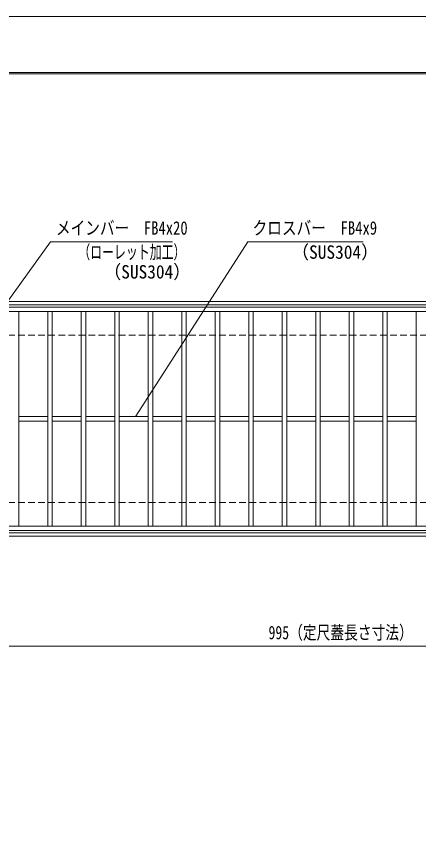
# Model space of a CAD drawing. Units: millimetres, scale not verified. Extents: x -1050 to 1050, y -742 to 742.
# Drawn here: x -578 to -218, y 6 to 742 of the extents above; entities that cross this region are included whole.
import ezdxf
from ezdxf.enums import TextEntityAlignment as Align

# ---------------------------------------------------------------- set-up
doc = ezdxf.new("R2010")
doc.units = ezdxf.units.MM
doc.header["$LTSCALE"] = 5
doc.linetypes.add('DASHED1', pattern=[1.8, 1.2, -0.6])
for name, color, linetype, lineweight in [('0-0_7-図\u3000枠', 4, 'Continuous', 9), ('0-1_寸法注釈', 2, 'Continuous', 9), ('0-3_DEFPOINTS', 134, 'Continuous', 9), ('0-5_枠', 7, 'Continuous', 9), ('0-8_蓋', 5, 'Continuous', 9), ('0-9_溝開口', 4, 'DASHED1', 9)]:
    doc.layers.add(name, color=color, linetype=linetype, lineweight=lineweight)
doc.styles.add('ＭＳ ゴシック', font='')
doc.styles.get('ＭＳ ゴシック').set_extended_font_data('MS Gothic')

msp = doc.modelspace()

# ---------------------------------------------------------------- linework, layer by layer
at = {"layer": '0-0_7-図\u3000枠'}
msp.add_line((-973.75, 691.25), (998.75, 691.25), dxfattribs=at)
msp.add_lwpolyline([(-975, 692.5), (1000, 692.5), (1000, -692.5)], dxfattribs=at)
at = {"layer": '0-1_寸法注釈'}
msp.add_line((-785.45, 178.953), (199.55, 178.953), dxfattribs=at)
for points in [[(-438.147, 540.949), (-547.371, 540.949), (-635.361, 419.006)], [(-267.513, 540.949), (-370.72, 540.949), (-471.135, 384.814)]]:
    msp.add_lwpolyline(points, dxfattribs=at)
at = {"layer": '0-3_DEFPOINTS'}
msp.add_lwpolyline([(-1050, -742.5), (-1050, 742.5), (1050, 742.5), (1050, -742.5)], close=True, dxfattribs=at)
at = {"layer": '0-5_枠'}
for p, q in [((-795.45, 487.475), (409.55, 487.475)), ((-792.45, 484.475), (407.714, 484.475)), ((-792.45, 280.475), (411.386, 280.475)), ((-795.45, 277.475), (409.55, 277.475))]:
    msp.add_line(p, q, dxfattribs=at)
at = {"layer": '0-8_蓋'}
for p, q in [((204.55, 482.475), (-790.45, 482.475)), ((204.55, 478.475), (-790.45, 478.475)), ((-575.95, 478.475), (-575.95, 286.475)), ((-549.95, 478.475), (-549.95, 286.475)), ((-545.95, 478.475), (-545.95, 286.475)), ((-519.95, 478.475), (-519.95, 286.475)), ((-515.95, 478.475), (-515.95, 286.475)), ((-489.95, 478.475), (-489.95, 286.475)), ((-485.95, 478.475), (-485.95, 286.475)), ((-459.95, 478.475), (-459.95, 286.475)), ((-455.95, 478.475), (-455.95, 286.475)), ((-429.95, 478.475), (-429.95, 286.475)), ((-425.95, 478.475), (-425.95, 286.475)), ((-399.95, 478.475), (-399.95, 286.475)), ((-395.95, 478.475), (-395.95, 286.475)), ((-369.95, 478.475), (-369.95, 286.475)), ((-365.95, 478.475), (-365.95, 286.475)), ((-339.95, 478.475), (-339.95, 286.475)), ((-335.95, 478.475), (-335.95, 286.475)), ((-309.95, 478.475), (-309.95, 286.475)), ((-305.95, 478.475), (-305.95, 286.475)), ((-279.95, 478.475), (-279.95, 286.475)), ((-275.95, 478.475), (-275.95, 286.475)), ((-249.95, 478.475), (-249.95, 286.475)), ((-245.95, 478.475), (-245.95, 286.475)), ((-219.95, 478.475), (-219.95, 286.475)), ((-549.95, 384.475), (-575.95, 384.475)), ((-519.95, 384.475), (-545.95, 384.475)), ((-489.95, 384.475), (-515.95, 384.475)), ((-459.95, 384.475), (-485.95, 384.475)), ((-429.95, 384.475), (-455.95, 384.475)), ((-399.95, 384.475), (-425.95, 384.475)), ((-369.95, 384.475), (-395.95, 384.475)), ((-339.95, 384.475), (-365.95, 384.475)), ((-309.95, 384.475), (-335.95, 384.475)), ((-279.95, 384.475), (-305.95, 384.475)), ((-249.95, 384.475), (-275.95, 384.475)), ((-219.95, 384.475), (-245.95, 384.475)), ((-549.95, 380.475), (-575.95, 380.475)), ((-519.95, 380.475), (-545.95, 380.475)), ((-489.95, 380.475), (-515.95, 380.475)), ((-459.95, 380.475), (-485.95, 380.475)), ((-429.95, 380.475), (-455.95, 380.475)), ((-399.95, 380.475), (-425.95, 380.475)), ((-369.95, 380.475), (-395.95, 380.475)), ((-339.95, 380.475), (-365.95, 380.475)), ((-309.95, 380.475), (-335.95, 380.475)), ((-279.95, 380.475), (-305.95, 380.475)), ((-249.95, 380.475), (-275.95, 380.475)), ((-219.95, 380.475), (-245.95, 380.475)), ((-790.45, 286.475), (204.55, 286.475)), ((-790.45, 282.475), (204.55, 282.475))]:
    msp.add_line(p, q, dxfattribs=at)
at = {"layer": '0-9_溝開口'}
for p, q in [((-765.45, 457.475), (204.55, 457.475)), ((-765.45, 307.475), (204.55, 307.475))]:
    msp.add_line(p, q, dxfattribs=at)

# ---------------------------------------------------------------- texts
at = {"layer": '0-1_寸法注釈', "color": 7, "style": 'ＭＳ ゴシック'}
for s, height, width, p in [('メインバー\u3000FB4x20', 12.02, 0.8, (-542.594, 543.636)), ('クロスバー\u3000FB4x9', 12.03, 0.8, (-366.554, 543.636)), ('（ローレット加工）', 12.02, 0.65, (-522.589, 522.081)), ('（SUS304）', 12.02, 0.95, (-331.543, 522.071)), ('（SUS304）', 12.02, 0.95, (-499.742, 504.416)), ('995（定尺蓋長さ寸法）', 12.03, 0.75, (-352.249, 181.64))]:
    msp.add_text(s, height=height, dxfattribs=dict(at, width=width)).set_placement(p, align=Align.BOTTOM_LEFT)

doc.saveas('drawing.dxf')
